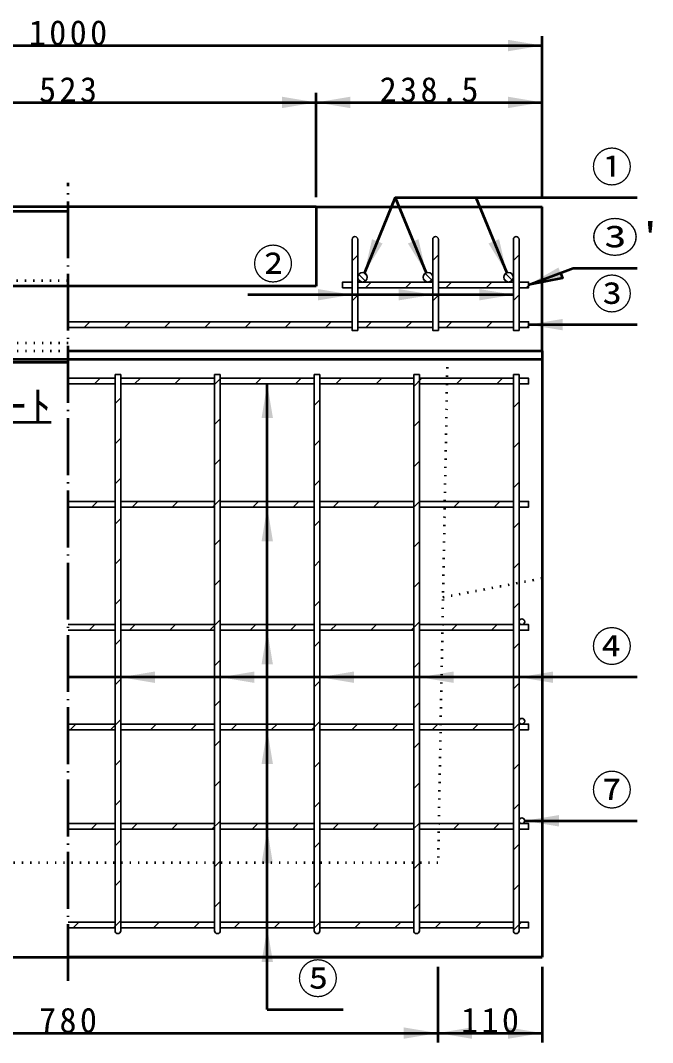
# Model space of a CAD drawing. Units: millimetres, scale not verified. Extents: x -2102 to 2102, y -1485 to 1485.
# Drawn here: x 330 to 997, y -810 to 269 of the extents above; entities that cross this region are included whole.
import ezdxf
from ezdxf.enums import TextEntityAlignment as Align

# ---------------------------------------------------------------- set-up
doc = ezdxf.new("R2010")
doc.units = ezdxf.units.MM
doc.header["$LTSCALE"] = 5
doc.linetypes.add('DOTTED', pattern=[1.75, 0.25, -1.5])
doc.linetypes.add('LONG_DASHED_DOTTED', pattern=[15.25, 12, -1.5, 0.25, -1.5])
doc.layers.add('0-0_V-nasSTD', color=7, linetype='Continuous', lineweight=35)
doc.layers.add('0-1_0', color=7, linetype='Continuous', lineweight=50)
doc.styles.add('ＭＳ ゴシック', font='')
doc.styles.get('ＭＳ ゴシック').set_extended_font_data('MS Gothic')

msp = doc.modelspace()

# ---------------------------------------------------------------- linework, layer by layer
at = {"layer": '0-0_V-nasSTD', "lineweight": 50}
for p, q in [((725.469, 81.545), (692.869, 2.17)), ((725.469, 81.545), (758.07, 2.17)), ((725.469, 81.545), (980.469, 81.545)), ((810.469, 81.545), (843.07, 2.17)), ((865.969, -10.455), (913, 7.241)), ((913, 7.241), (980.469, 7.241)), ((849.969, -20.868), (569.969, -20.868)), ((865.969, -52.455), (980.469, -52.455)), ((590.469, -774.955), (590.469, -114.955)), ((980.469, -424.455), (380.469, -424.455)), ((861.969, -575.955), (980.469, -575.955))]:
    msp.add_line(p, q, dxfattribs=at)
at = {"layer": '0-0_V-nasSTD'}
for p, q in [((685.969, 37.545), (685.969, -2.455)), ((764.969, -2.455), (764.969, 37.545)), ((849.969, -2.455), (849.969, 37.545)), ((679.969, 15.01), (685.969, 21.01)), ((764.969, 15.157), (770.969, 21.157)), ((849.969, 15.304), (855.969, 21.304)), ((686.999, 0.584), (694.008, -6.426)), ((692.285, 2.369), (695.793, -1.14)), ((756.845, 1.448), (763.873, -5.58)), ((841.764, 1.382), (848.807, -5.661)), ((690.969, -7.455), (759.969, -7.455)), ((693.931, -13.455), (699.931, -7.455)), ((736.357, -13.455), (742.357, -7.455)), ((755.21, -3.988), (758.436, -7.214)), ((778.784, -13.455), (784.784, -7.455)), ((821.21, -13.455), (827.21, -7.455)), ((840.289, -4.214), (843.21, -7.136)), ((679.969, -27.417), (685.969, -21.417)), ((764.969, -27.27), (770.969, -21.27)), ((849.969, -27.122), (855.969, -21.122)), ((863.636, -13.455), (865.969, -11.122)), ((397.372, -55.455), (403.372, -49.455)), ((439.799, -55.455), (445.799, -49.455)), ((482.225, -55.455), (488.225, -49.455)), ((524.652, -55.455), (530.652, -49.455)), ((567.078, -55.455), (573.078, -49.455)), ((609.504, -55.455), (615.504, -49.455)), ((651.931, -55.455), (657.931, -49.455)), ((694.357, -55.455), (700.357, -49.455)), ((736.784, -55.455), (742.784, -49.455)), ((779.21, -55.455), (785.21, -49.455)), ((821.636, -55.455), (827.636, -49.455)), ((864.063, -55.455), (865.969, -53.549)), ((429.969, -104.955), (435.969, -104.955)), ((534.969, -104.955), (540.969, -104.955)), ((639.969, -104.955), (645.969, -104.955)), ((744.969, -104.955), (750.969, -104.955)), ((849.969, -104.955), (855.969, -104.955)), ((380.469, -108.955), (429.969, -108.955)), ((408.225, -114.955), (414.225, -108.955)), ((435.969, -108.955), (534.969, -108.955)), ((450.652, -114.955), (456.652, -108.955)), ((493.078, -114.955), (499.078, -108.955)), ((534.969, -115.49), (541.504, -108.955)), ((540.969, -108.955), (639.969, -108.955)), ((577.931, -114.955), (583.931, -108.955)), ((620.357, -114.955), (626.357, -108.955)), ((645.969, -108.955), (744.969, -108.955)), ((662.784, -114.955), (668.784, -108.955)), ((705.21, -114.955), (711.21, -108.955)), ((744.969, -117.622), (753.636, -108.955)), ((790.063, -114.955), (796.063, -108.955)), ((832.489, -114.955), (838.489, -108.955)), ((429.969, -135.637), (435.969, -129.637)), ((639.969, -137.77), (645.969, -131.77)), ((849.969, -139.902), (855.969, -133.902)), ((534.969, -157.917), (540.969, -151.917)), ((744.969, -160.049), (750.969, -154.049)), ((429.969, -178.064), (435.969, -172.064)), ((639.969, -180.196), (645.969, -174.196)), ((849.969, -182.328), (855.969, -176.328)), ((534.969, -200.343), (540.969, -194.343)), ((744.969, -202.475), (750.969, -196.475)), ((429.969, -220.49), (435.969, -214.49)), ((639.969, -222.622), (645.969, -216.622)), ((849.969, -224.754), (855.969, -218.754)), ((532.784, -244.955), (540.969, -236.77)), ((405.504, -244.955), (411.504, -238.955)), ((447.931, -244.955), (453.931, -238.955)), ((490.357, -244.955), (496.357, -238.955)), ((575.21, -244.955), (581.21, -238.955)), ((617.636, -244.955), (623.636, -238.955)), ((660.063, -244.955), (666.063, -238.955)), ((702.489, -244.955), (708.489, -238.955)), ((744.916, -244.955), (750.969, -238.902)), ((787.342, -244.955), (793.342, -238.955)), ((829.769, -244.955), (835.769, -238.955)), ((429.969, -262.917), (435.969, -256.917)), ((639.969, -265.049), (645.969, -259.049)), ((849.969, -267.181), (855.969, -261.181)), ((534.969, -285.196), (540.969, -279.196)), ((744.969, -287.328), (750.969, -281.328)), ((429.969, -305.343), (435.969, -299.343)), ((639.969, -307.475), (645.969, -301.475)), ((849.969, -309.607), (855.969, -303.607)), ((534.969, -327.622), (540.969, -321.622)), ((744.969, -329.754), (750.969, -323.754)), ((429.969, -347.77), (435.969, -341.77)), ((639.969, -349.902), (645.969, -343.902)), ((849.969, -352.034), (855.969, -346.034)), ((530.063, -374.955), (540.969, -364.049)), ((742.195, -374.955), (750.969, -366.181)), ((402.784, -374.955), (408.784, -368.955)), ((445.21, -374.955), (451.21, -368.955)), ((487.636, -374.955), (493.636, -368.955)), ((572.489, -374.955), (578.489, -368.955)), ((614.916, -374.955), (620.916, -368.955)), ((657.342, -374.955), (663.342, -368.955)), ((699.769, -374.955), (705.769, -368.955)), ((784.621, -374.955), (790.621, -368.955)), ((827.048, -374.955), (833.048, -368.955)), ((429.969, -390.196), (435.969, -384.196)), ((639.969, -392.328), (645.969, -386.328)), ((849.969, -394.46), (855.969, -388.46)), ((534.969, -412.475), (540.969, -406.475)), ((744.969, -414.607), (750.969, -408.607)), ((429.969, -432.622), (435.969, -426.622)), ((639.969, -434.754), (645.969, -428.754)), ((849.969, -436.886), (855.969, -430.886)), ((534.969, -454.902), (540.969, -448.902)), ((744.969, -457.034), (750.969, -451.034)), ((382.636, -479.955), (388.636, -473.955)), ((425.063, -479.955), (435.969, -469.049)), ((467.489, -479.955), (473.489, -473.955)), ((509.916, -479.955), (515.916, -473.955)), ((552.342, -479.955), (558.342, -473.955)), ((594.769, -479.955), (600.769, -473.955)), ((637.195, -479.955), (645.969, -471.181)), ((679.621, -479.955), (685.621, -473.955)), ((722.048, -479.955), (728.048, -473.955)), ((764.474, -479.955), (770.474, -473.955)), ((806.901, -479.955), (812.901, -473.955)), ((849.327, -479.955), (855.969, -473.313)), ((534.969, -497.328), (540.969, -491.328)), ((744.969, -499.46), (750.969, -493.46)), ((429.969, -517.475), (435.969, -511.475)), ((639.969, -519.607), (645.969, -513.607)), ((849.969, -521.739), (855.969, -515.739)), ((534.969, -539.754), (540.969, -533.754)), ((744.969, -541.886), (750.969, -535.886)), ((429.969, -559.902), (435.969, -553.902)), ((639.969, -562.034), (645.969, -556.034)), ((849.969, -564.166), (855.969, -558.166)), ((404.916, -584.955), (410.916, -578.955)), ((447.342, -584.955), (453.342, -578.955)), ((489.769, -584.955), (495.769, -578.955)), ((532.195, -584.955), (540.969, -576.181)), ((574.621, -584.955), (580.621, -578.955)), ((617.048, -584.955), (623.048, -578.955)), ((659.474, -584.955), (665.474, -578.955)), ((701.901, -584.955), (707.901, -578.955)), ((744.327, -584.955), (750.969, -578.313)), ((786.753, -584.955), (792.753, -578.955)), ((829.18, -584.955), (835.18, -578.955)), ((429.969, -602.328), (435.969, -596.328)), ((639.969, -604.46), (645.969, -598.46)), ((849.969, -606.592), (855.969, -600.592)), ((534.969, -624.607), (540.969, -618.607)), ((744.969, -626.739), (750.969, -620.739)), ((429.969, -644.754), (435.969, -638.754)), ((639.969, -646.886), (645.969, -640.886)), ((849.969, -649.018), (855.969, -643.018)), ((534.969, -667.034), (540.969, -661.034)), ((744.969, -669.166), (750.969, -663.166)), ((385.769, -688.955), (391.769, -682.955)), ((428.195, -688.955), (435.969, -681.181)), ((470.621, -688.955), (476.621, -682.955)), ((513.048, -688.955), (519.048, -682.955)), ((555.474, -688.955), (561.474, -682.955)), ((597.901, -688.955), (603.901, -682.955)), ((639.969, -689.313), (646.327, -682.955)), ((682.753, -688.955), (688.753, -682.955)), ((725.18, -688.955), (731.18, -682.955)), ((744.969, -691.955), (744.969, -688.955)), ((767.606, -688.955), (773.606, -682.955)), ((810.033, -688.955), (816.033, -682.955)), ((849.969, -691.445), (858.459, -682.955))]:
    msp.add_line(p, q, dxfattribs=at)
for points in [[(380.469, -49.455), (679.969, -49.455), (679.969, -13.455), (669.969, -13.455), (669.969, -7.455), (679.969, -7.455), (679.969, 37.545)], [(855.969, 37.545), (855.969, -7.455), (865.969, -7.455), (865.969, -13.455), (855.969, -13.455), (855.969, -49.455), (865.969, -49.455), (865.969, -55.455), (855.969, -55.455), (855.969, -58.455), (849.969, -58.455), (849.969, -55.455), (770.969, -55.455), (770.969, -58.455), (764.969, -58.455), (764.969, -55.455), (685.969, -55.455), (685.969, -58.455), (679.969, -58.455), (679.969, -55.455), (380.469, -55.455)], [(770.969, 37.545), (770.969, -7.455), (844.969, -7.455)], [(380.469, -238.955), (429.969, -238.955), (429.969, -114.955), (380.469, -114.955)], [(750.969, -108.955), (779.932, -108.955), (849.969, -108.955)], [(855.969, -108.955), (865.969, -108.955), (865.969, -114.955), (855.969, -114.955)], [(380.469, -368.955), (429.969, -368.955), (429.969, -244.955), (380.469, -244.955)], [(846.969, -368.955), (775.117, -368.955), (750.969, -368.955), (750.969, -244.955), (777.414, -244.955), (849.969, -244.955)], [(849.969, -244.955), (849.969, -325.775), (849.969, -365.955)], [(855.969, -238.955), (865.969, -238.955), (865.969, -244.955), (855.969, -244.955)], [(380.469, -473.955), (429.969, -473.955), (429.969, -374.955), (380.469, -374.955)], [(855.969, -368.955), (865.969, -368.955), (865.969, -374.955), (855.969, -374.955)], [(855.969, -473.955), (865.969, -473.955), (865.969, -479.955), (855.969, -479.955), (855.969, -578.955), (865.969, -578.955), (865.969, -584.955), (855.969, -584.955), (855.969, -682.955), (865.969, -682.955), (865.969, -688.955), (855.969, -688.955), (855.969, -691.955)], [(380.469, -578.955), (429.969, -578.955), (429.969, -479.955), (380.469, -479.955)], [(380.469, -682.955), (429.969, -682.955), (429.969, -619.955), (429.969, -584.955), (380.469, -584.955)], [(429.969, -691.955), (429.969, -688.955), (380.469, -688.955)], [(534.969, -691.955), (534.969, -688.955), (435.969, -688.955), (435.969, -691.955)], [(639.969, -691.955), (639.969, -688.955), (540.969, -688.955), (540.969, -691.955)], [(744.969, -688.955), (645.969, -688.955), (645.969, -691.955)], [(849.969, -691.955), (849.969, -688.955), (750.969, -688.955), (750.969, -691.955)]]:
    msp.add_lwpolyline(points, dxfattribs=at)
at = {"layer": '0-0_V-nasSTD', "lineweight": 50}
msp.add_lwpolyline([(899.663, 2.223), (901.776, -3.393), (865.969, -10.455)], dxfattribs=at)
at = {"layer": '0-0_V-nasSTD'}
for points in [[(764.969, -13.455), (685.969, -13.455), (685.969, -49.455), (764.969, -49.455)], [(849.969, -13.455), (770.969, -13.455), (770.969, -49.455), (849.969, -49.455)], [(435.969, -114.955), (435.969, -238.955), (534.969, -238.955), (534.969, -114.955)], [(540.969, -114.955), (540.969, -238.955), (639.969, -238.955), (639.969, -114.955)], [(645.969, -114.955), (645.969, -238.955), (744.969, -238.955), (744.969, -114.955)], [(777.525, -238.955), (750.969, -238.955), (750.969, -114.955), (779.821, -114.955), (849.969, -114.955), (849.969, -238.955)], [(534.969, -244.955), (534.969, -368.955), (435.969, -368.955), (435.969, -244.955)], [(639.969, -244.955), (639.969, -368.955), (540.969, -368.955), (540.969, -244.955)], [(744.969, -244.955), (744.969, -368.955), (645.969, -368.955), (645.969, -244.955)], [(534.969, -374.955), (534.969, -473.955), (435.969, -473.955), (435.969, -374.955)], [(639.969, -374.955), (639.969, -473.955), (540.969, -473.955), (540.969, -374.955)], [(744.969, -374.955), (744.969, -473.955), (645.969, -473.955), (645.969, -374.955)], [(849.969, -374.955), (775.006, -374.955), (750.969, -374.955), (750.969, -473.955), (773.173, -473.955), (849.969, -473.955)], [(534.969, -479.955), (534.969, -578.955), (435.969, -578.955), (435.969, -479.955)], [(639.969, -479.955), (639.969, -578.955), (540.969, -578.955), (540.969, -479.955)], [(744.969, -479.955), (744.969, -578.955), (645.969, -578.955), (645.969, -479.955)], [(773.062, -479.955), (750.969, -479.955), (750.969, -578.955), (771.229, -578.955), (849.969, -578.955), (849.969, -520.955), (849.969, -479.955)], [(534.969, -584.955), (534.969, -619.955), (534.969, -682.955), (435.969, -682.955), (435.969, -619.955), (435.969, -584.955)], [(639.969, -584.955), (639.969, -619.955), (639.969, -682.955), (540.969, -682.955), (540.969, -619.955), (540.969, -584.955)], [(744.969, -584.955), (744.969, -619.955), (744.969, -682.955), (645.969, -682.955), (645.969, -619.955), (645.969, -584.955)], [(750.969, -584.955), (750.969, -619.955), (750.969, -682.955), (849.969, -682.955), (849.969, -584.955), (771.117, -584.955)]]:
    msp.add_lwpolyline(points, close=True, dxfattribs=at)
for centre in [(858.969, -365.955), (858.969, -470.955)]:
    msp.add_circle(centre, 3, dxfattribs=at)
for centre, radius, start, end in [((682.969, 37.545), 3, 0, 180), ((767.969, 37.545), 3, 0, 180), ((852.969, 37.545), 3, 0, 180), ((690.969, -2.455), 5, 270, 180), ((759.969, -2.455), 5, 0, 270), ((844.969, -2.455), 5, 0, 270), ((690.969, -2.455), 5, 180, 270), ((759.969, -2.455), 5, 270, 0), ((844.969, -2.455), 5, 270, 0), ((432.969, -691.955), 3, 180, 0), ((537.969, -691.955), 3, 180, 0), ((642.969, -691.955), 3, 180, 0), ((747.969, -691.955), 3, 180, 0), ((852.969, -691.955), 3, 180, 0)]:
    msp.add_arc(centre, radius, start, end, dxfattribs=at)
for points in [[(844.469, 236.045), (844.469, 248.045), (880.469, 242.045)], [(605.969, 176.045), (605.969, 188.045), (641.969, 182.045)], [(641.969, 182.045), (677.969, 176.045), (677.969, 188.045)], [(844.469, 176.045), (844.469, 188.045), (880.469, 182.045)], [(692.869, 2.17), (700.996, 37.75), (706.546, 35.471)], [(692.869, 2.17), (706.546, 35.471), (712.096, 33.191)], [(738.843, 33.191), (744.393, 35.471), (758.07, 2.17)], [(744.393, 35.471), (749.943, 37.75), (758.07, 2.17)], [(823.843, 33.191), (829.393, 35.471), (843.07, 2.17)], [(829.393, 35.471), (834.943, 37.75), (843.07, 2.17)], [(865.969, -10.455), (897.55, 7.839), (899.663, 2.223)], [(865.969, -10.455), (899.663, 2.223), (901.776, -3.393)], [(643.969, -26.868), (643.969, -14.868), (679.969, -20.868)], [(728.969, -26.868), (728.969, -14.868), (764.969, -20.868)], [(813.969, -26.868), (813.969, -14.868), (849.969, -20.868)], [(865.969, -52.455), (901.969, -58.455), (901.969, -46.455)], [(584.469, -150.955), (590.469, -114.955), (596.469, -150.955)], [(584.469, -280.955), (590.469, -244.955), (596.469, -280.955)], [(584.469, -410.955), (590.469, -374.955), (596.469, -410.955)], [(435.969, -424.455), (471.969, -430.455), (471.969, -418.455)], [(540.969, -424.455), (576.969, -430.455), (576.969, -418.455)], [(645.969, -424.455), (681.969, -430.455), (681.969, -418.455)], [(750.969, -424.455), (786.969, -430.455), (786.969, -418.455)], [(855.969, -424.455), (891.969, -430.455), (891.969, -418.455)], [(584.469, -515.955), (590.469, -479.955), (596.469, -515.955)], [(861.969, -575.955), (897.969, -581.955), (897.969, -569.955)], [(584.469, -620.955), (590.469, -584.955), (596.469, -620.955)], [(584.469, -724.955), (590.469, -688.955), (596.469, -724.955)], [(734.469, -805.955), (734.469, -793.955), (770.469, -799.955)], [(770.469, -799.955), (806.469, -805.955), (806.469, -793.955)], [(844.469, -805.955), (844.469, -793.955), (880.469, -799.955)]]:
    msp.add_solid(points, dxfattribs=at)
at = {"layer": '0-1_0'}
for p, q in [((880.469, 82.045), (880.469, 252.045)), ((-119.531, 242.045), (880.469, 242.045)), ((641.969, 82.045), (641.969, 192.045)), ((118.969, 182.045), (641.969, 182.045)), ((641.969, 182.045), (880.469, 182.045)), ((641.969, 72.045), (118.969, 72.045)), ((118.969, 67.214), (380.469, 67.214)), ((641.969, 72.045), (880.469, 72.045)), ((641.969, 72.045), (641.969, -11.955)), ((880.469, -79.955), (880.469, 72.045)), ((641.969, -11.955), (118.969, -11.955)), ((380.469, -79.955), (880.469, -79.955)), ((880.469, -79.955), (880.469, -719.955)), ((-119.531, -88.955), (880.469, -88.955)), ((-119.531, -91.955), (380.469, -91.955)), ((152.509, -155.394), (362.509, -155.394)), ((-119.531, -719.955), (880.469, -719.955)), ((880.469, -719.955), (380.469, -719.955)), ((770.469, -729.955), (770.469, -809.955)), ((880.469, -729.955), (880.469, -809.955)), ((590.469, -774.955), (670.469, -774.955)), ((770.469, -799.955), (880.469, -799.955))]:
    msp.add_line(p, q, dxfattribs=at)
at = {"layer": '0-1_0', "linetype": 'LONG_DASHED_DOTTED'}
msp.add_line((380.469, -744.955), (380.469, 97.045), dxfattribs=at)
at = {"layer": '0-1_0', "lineweight": 35}
for p, q in [((685.969, 37.545), (685.969, -58.455)), ((770.969, 37.545), (770.969, -58.455)), ((855.969, 37.545), (855.969, -58.455)), ((679.969, -7.455), (669.969, -7.455)), ((669.969, -7.455), (669.969, -13.455)), ((764.969, -7.455), (685.969, -7.455)), ((849.969, -7.455), (770.969, -7.455)), ((855.969, -7.455), (865.969, -7.455)), ((865.969, -7.455), (865.969, -13.455)), ((669.969, -13.455), (679.969, -13.455)), ((764.969, -13.455), (685.969, -13.455)), ((849.969, -13.455), (770.969, -13.455)), ((855.969, -13.455), (865.969, -13.455)), ((380.469, -49.455), (679.969, -49.455)), ((764.969, -49.455), (685.969, -49.455)), ((849.969, -49.455), (770.969, -49.455)), ((855.969, -49.455), (865.969, -49.455)), ((865.969, -49.455), (865.969, -55.455)), ((380.469, -55.455), (679.969, -55.455)), ((764.969, -55.455), (685.969, -55.455)), ((849.969, -55.455), (770.969, -55.455)), ((855.969, -55.455), (865.969, -55.455)), ((429.969, -104.955), (429.969, -691.955)), ((429.969, -104.955), (435.969, -104.955)), ((435.969, -104.955), (435.969, -691.955)), ((534.969, -104.955), (534.969, -691.955)), ((534.969, -104.955), (540.969, -104.955)), ((540.969, -104.955), (540.969, -691.955)), ((639.969, -104.955), (639.969, -691.955)), ((639.969, -104.955), (645.969, -104.955)), ((645.969, -104.955), (645.969, -691.955)), ((744.969, -104.955), (744.969, -691.955)), ((744.969, -104.955), (750.969, -104.955)), ((750.969, -104.955), (750.969, -691.955)), ((849.969, -104.955), (849.969, -691.955)), ((849.969, -104.955), (855.969, -104.955)), ((855.969, -104.955), (855.969, -691.955)), ((429.969, -108.955), (380.469, -108.955)), ((429.969, -114.955), (380.469, -114.955)), ((534.969, -108.955), (435.969, -108.955)), ((534.969, -114.955), (435.969, -114.955)), ((639.969, -108.955), (540.969, -108.955)), ((639.969, -114.955), (540.969, -114.955)), ((744.969, -108.955), (645.969, -108.955)), ((744.969, -114.955), (645.969, -114.955)), ((849.969, -108.955), (750.969, -108.955)), ((849.969, -114.955), (750.969, -114.955)), ((855.969, -108.955), (865.969, -108.955)), ((855.969, -114.955), (865.969, -114.955)), ((865.969, -114.523), (865.537, -114.955)), ((865.969, -108.955), (865.969, -114.955)), ((429.969, -238.955), (380.469, -238.955)), ((429.969, -244.955), (380.469, -244.955)), ((534.969, -238.955), (435.969, -238.955)), ((534.969, -244.955), (435.969, -244.955)), ((639.969, -238.955), (540.969, -238.955)), ((639.969, -244.955), (540.969, -244.955)), ((744.969, -238.955), (645.969, -238.955)), ((744.969, -244.955), (645.969, -244.955)), ((849.969, -238.955), (750.969, -238.955)), ((849.969, -244.955), (750.969, -244.955)), ((855.969, -238.955), (865.969, -238.955)), ((855.969, -244.955), (865.969, -244.955)), ((865.969, -238.955), (865.969, -244.955)), ((429.969, -368.955), (380.469, -368.955)), ((429.969, -374.955), (380.469, -374.955)), ((534.969, -368.955), (435.969, -368.955)), ((534.969, -374.955), (435.969, -374.955)), ((639.969, -368.955), (540.969, -368.955)), ((639.969, -374.955), (540.969, -374.955)), ((744.969, -368.955), (645.969, -368.955)), ((744.969, -374.955), (645.969, -374.955)), ((849.969, -368.955), (750.969, -368.955)), ((849.969, -374.955), (750.969, -374.955)), ((855.969, -368.955), (865.969, -368.955)), ((855.969, -374.955), (865.969, -374.955)), ((865.969, -368.955), (865.969, -374.955)), ((429.969, -473.955), (380.469, -473.955)), ((534.969, -473.955), (435.969, -473.955)), ((639.969, -473.955), (540.969, -473.955)), ((744.969, -473.955), (645.969, -473.955)), ((849.969, -473.955), (750.969, -473.955)), ((855.969, -473.955), (865.969, -473.955)), ((865.969, -473.955), (865.969, -479.955)), ((429.969, -479.955), (380.469, -479.955)), ((534.969, -479.955), (435.969, -479.955)), ((639.969, -479.955), (540.969, -479.955)), ((744.969, -479.955), (645.969, -479.955)), ((849.969, -479.955), (750.969, -479.955)), ((855.969, -479.955), (865.969, -479.955)), ((429.969, -578.955), (380.469, -578.955)), ((534.969, -578.955), (435.969, -578.955)), ((639.969, -578.955), (540.969, -578.955)), ((744.969, -578.955), (645.969, -578.955)), ((849.969, -578.955), (750.969, -578.955)), ((855.969, -578.955), (865.969, -578.955)), ((865.969, -578.955), (865.969, -584.955)), ((429.969, -584.955), (380.469, -584.955)), ((534.969, -584.955), (435.969, -584.955)), ((639.969, -584.955), (540.969, -584.955)), ((744.969, -584.955), (645.969, -584.955)), ((849.969, -584.955), (750.969, -584.955)), ((855.969, -584.955), (865.969, -584.955)), ((429.969, -682.955), (380.469, -682.955)), ((429.969, -688.955), (380.469, -688.955)), ((534.969, -682.955), (435.969, -682.955)), ((534.969, -688.955), (435.969, -688.955)), ((639.969, -682.955), (540.969, -682.955)), ((639.969, -688.955), (540.969, -688.955)), ((744.969, -682.955), (645.969, -682.955)), ((744.969, -688.955), (645.969, -688.955)), ((849.969, -682.955), (750.969, -682.955)), ((849.969, -688.955), (750.969, -688.955)), ((855.969, -682.955), (865.969, -682.955)), ((855.969, -688.955), (865.969, -688.955)), ((865.969, -682.955), (865.969, -688.955))]:
    msp.add_line(p, q, dxfattribs=at)
at = {"layer": '0-1_0', "linetype": 'DOTTED'}
for p, q in [((124.969, -5.955), (380.469, -5.955)), ((380.469, -72.067), (130.228, -72.067)), ((-119.531, -79.955), (380.469, -79.955)), ((780.469, -79.955), (770.469, -619.955)), ((775.655, -339.955), (880.469, -319.955)), ((-9.531, -619.955), (770.469, -619.955))]:
    msp.add_line(p, q, dxfattribs=at)
at = {"layer": '0-1_0', "lineweight": 35}
for points in [[(679.969, 37.545), (679.969, -58.455), (685.969, -58.455)], [(764.969, 37.545), (764.969, -58.455), (770.969, -58.455)], [(849.969, 37.545), (849.969, -58.455), (855.969, -58.455)]]:
    msp.add_lwpolyline(points, dxfattribs=at)
at = {"layer": '0-1_0'}
msp.add_lwpolyline([(-119.531, -799.955), (-9.531, -799.955), (770.469, -799.955)], dxfattribs=at)
at = {"layer": '0-1_0', "lineweight": 35}
for centre, radius in [((690.969, -2.455), 5), ((759.969, -2.455), 5), ((844.969, -2.455), 5), ((858.969, -575.955), 3)]:
    msp.add_circle(centre, radius, dxfattribs=at)
for centre, start, end in [((682.969, 37.545), 0, 180), ((767.969, 37.545), 0, 180), ((852.969, 37.545), 0, 180), ((432.969, -691.955), 180, 0), ((537.969, -691.955), 180, 0), ((642.969, -691.955), 180, 0), ((747.969, -691.955), 180, 0), ((852.969, -691.955), 180, 0)]:
    msp.add_arc(centre, 3, start, end, dxfattribs=at)

# ---------------------------------------------------------------- texts
at = {"layer": '0-0_V-nasSTD', "style": 'ＭＳ ゴシック'}
for s, p in [('①', (932.269, 88.545)), ('②', (574.969, -13.868)), ('③', (932.269, -45.455)), ('④', (932.269, -417.455)), ('⑦', (932.269, -568.955)), ('⑤', (622.269, -767.955))]:
    msp.add_text(s, height=31.67, dxfattribs=at).set_placement(p, align=Align.BOTTOM_LEFT)
at = {"layer": '0-0_V-nasSTD', "style": 'ＭＳ ゴシック', "width": 1.15}
msp.add_text("③'", height=31.67, dxfattribs=at).set_placement((932.269, 14.241), align=Align.BOTTOM_LEFT)
at = {"layer": '0-0_V-nasSTD', "attachment_point": 7, "style": 'ＭＳ ゴシック'}
for s, insert, char_height in [('\\T1.2;1000', (339.069, 242.045), 26.39), ('\\T1.2;523', (349.869, 182.045), 26.39), ('\\T1.2;238.5', (709.019, 182.045), 26.39), ('\\T1.2;M12ｲﾝｻｰﾄ', (159.469, -155.394), 31.67), ('\\T1.2;780', (349.869, -799.955), 26.39), ('\\T1.2;110', (794.869, -799.955), 26.39)]:
    msp.add_mtext(s, dxfattribs=dict(at, insert=insert, char_height=char_height))

doc.saveas('drawing.dxf')
